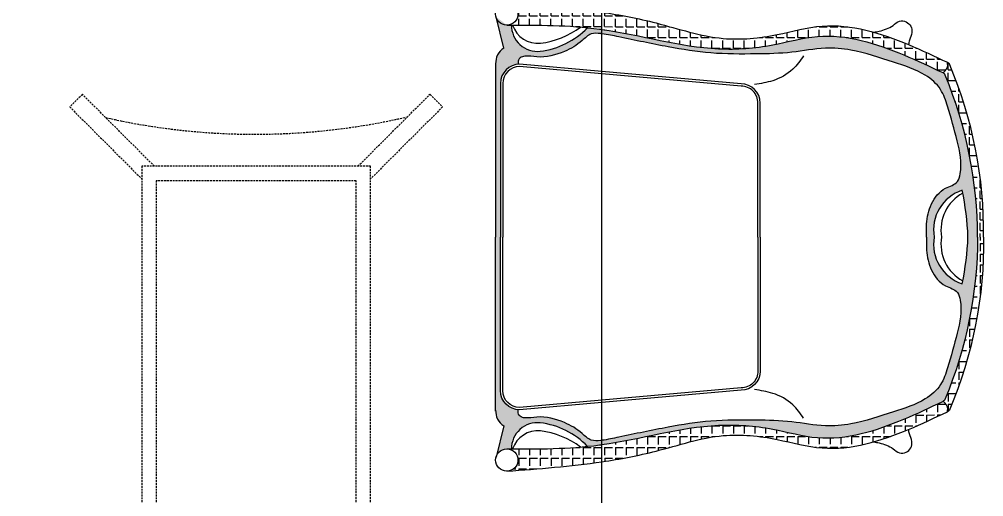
# Model space of a CAD drawing. Header units: millimetres. Extents: x -38686 to 870903, y -23218 to 232707.
# Drawn here: x 51188 to 52443, y 32032 to 32654 of the extents above; entities that cross this region are included whole.
import ezdxf

# ---------------------------------------------------------------- set-up
doc = ezdxf.new("R2010")
doc.units = ezdxf.units.MM
doc.header["$LTSCALE"] = 10
doc.linetypes.add('HIDDEN', pattern=[0.375, 0.25, -0.125])
doc.layers.add('40 - Detail Outline', color=142, linetype='Continuous')

msp = doc.modelspace()

# ---------------------------------------------------------------- hatches: boundary and pattern name
at = {"layer": '40 - Detail Outline'}
h = msp.add_hatch(dxfattribs=at)
h.set_pattern_fill('ANGLE', color=251, scale=2, angle=179.9651130379909, style=0)
h.set_pattern_definition([(359.9651130379909, (49930.92910877723, 44184.35485414556), (0.008506225646877159, 13.96999741031205), [10.16, -3.81]), (89.96511303799089, (49930.92910877723, 44184.35485414556), (-13.96999741031205, 0.008506225646878014), [10.16, -3.81])])
edge = h.paths.add_edge_path()
edge.add_spline(control_points=[(52395.62285079641, 32597.52080721898), (52378.99930611896, 32605.42863501655), (52327.95212312491, 32629.7118032878), (52250.30961999967, 32653.93594931114), (52170.99612916447, 32630.96325554033), (52096.91370455621, 32623.4391668962), (51982.80951362572, 32662.91588242007), (51887.55341299242, 32670.02250689719), (51822.19562220294, 32674.89855444383)], knot_values=[0, 0, 0, 0, 55.57493855244127, 170.6581907297028, 229.9725828134564, 300.4826457418972, 390.1771179857093, 586.2494907217956, 586.2494907217956, 586.2494907217956, 586.2494907217956], degree=3, periodic=0)
edge.add_arc((51822.19562220294, 32660.40362874472), 14.49492569908762, -89.68571477105621, 81.10710215138351, ccw=False)
edge.add_spline(control_points=[(51822.27513099485, 32645.90892111144), (51862.62938785137, 32646.0195976669), (51955.58048206745, 32646.26627951832), (52068.56338399171, 32610.27379994052), (52164.94513913587, 32617.1025361959), (52244.35224926966, 32640.64450265055), (52321.95812109747, 32616.19761198687), (52373.00861416082, 32591.93457131784), (52389.63323676423, 32584.0332980856)], knot_values=[0.07922927985265453, 0.07922927985265453, 0.07922927985265453, 0.07922927985265453, 120.7164058017806, 277.9546229029471, 348.4646858313879, 407.7790779151415, 522.862330092403, 578.4372686448443, 578.4372686448443, 578.4372686448443, 578.4372686448443], degree=3, periodic=0)
edge.add_arc((52387.13320079434, 32578.54979642394), 6.02652224126324, 22.014330042380493, 65.4908271633604, ccw=False)
edge.add_arc((51880.12890408031, 32368.55983126124), 554.7968831370591, 0.13825467493688848, 22.49299836187288, ccw=False)
edge.add_line((52434.92417204753, 32369.89855444383), (52442.70069650383, 32369.89855444383))
edge.add_arc((51883.63038807226, 32376.80967097371), 559.1130237273029, -0.7082430142066658, 22.9104727030311)
edge.add_arc((52393.12281482649, 32592.03730555733), 6.026522241263239, 23.7875035866688, 64.85730506100931)
h = msp.add_hatch(dxfattribs=at)
h.set_pattern_fill('ANGLE', color=251, scale=0.9999999999999999, angle=315.0057742412218, style=0)
h.set_pattern_definition([(135.0057742412217, (49930.92910877723, 43667.53187082176), (-4.938643077255358, -4.939638605756268), [5.079999999999999, -1.905]), (225.0057742412217, (49930.92910877723, 43667.53187082176), (4.939638605756268, -4.938643077255358), [5.079999999999985, -1.904999999999996])])
edge = h.paths.add_edge_path()
edge.add_spline(control_points=[(52389.63323676423, 32584.0332980856), (52373.00861416082, 32591.93457131784), (52321.95812109747, 32616.19761198687), (52244.35224926966, 32640.64450265055), (52164.94513913587, 32617.1025361959), (52068.56338399171, 32610.27379994052), (51989.63412004634, 32635.41795779326), (51932.47438950933, 32642.07137916288), (51927.29784851905, 32642.59325615219)], knot_values=[105.0844292920495, 105.0844292920495, 105.0844292920495, 105.0844292920495, 160.6593678444908, 275.7426200217523, 335.0570121055059, 405.5670750339468, 562.8052921351132, 578.4372686448443, 578.4372686448443, 578.4372686448443, 578.4372686448443], degree=3, periodic=0)
edge.add_arc((51853.5716103189, 32713.49671200463), 102.2881139280498, -82.61387558768541, -43.88188255787958, ccw=False)
edge.add_arc((51862.06154006722, 32645.5268975117), 33.79236440922599, -180.67446215000075, -82.07400242240328, ccw=False)
edge.add_spline(control_points=[(51828.27151693861, 32645.92467802147), (51826.24626369606, 32645.91981266848), (51824.2209429495, 32645.91425785709), (51822.19562220294, 32645.90870304564)], knot_values=[0, 0, 0, 0, 6.054602266362261, 6.054602266362261, 6.054602266362261, 6.054602266362261], degree=3, periodic=0)
edge.add_arc((51822.19562220294, 32660.40362874472), 14.49492569908795, -165.85159479413005, -89.68896241843743, ccw=False)
edge.add_line((51808.14038766918, 32656.86057169987), (51818.4863361337, 32615.81840661427))
edge.add_arc((51829.8375065884, 32596.75799608639), 22.1844161560028, 120.7753429025764, 179.9999999999953)
edge.add_line((51807.65309043243, 32596.75799608639), (51807.65309043243, 32369.89855444384))
edge.add_line((51807.65309043243, 32369.89855444383), (51813.91481507322, 32369.89855444383))
edge.add_line((51813.91481507319, 32369.89855444383), (51813.91481507319, 32569.95012318588))
edge.add_arc((51838.91481507319, 32569.95012318586), 25, 94.45566206672493, 180.0000000000084, ccw=False)
edge.add_spline(control_points=[(51836.97262470087, 32594.87456694209), (51836.82865508125, 32595.60221743233), (51836.54634212854, 32598.57188933093), (51838.91368540871, 32604.1146392941), (51848.97616767784, 32606.55085722789), (51868.13008582531, 32602.16168655479), (51895.14046150332, 32609.19985055331), (51917.40726569295, 32622.07367703177), (51930.6231783524, 32636.0457903038), (51948.63907147772, 32634.76531765562), (51981.30195777334, 32627.84174178443), (52029.11207386822, 32617.71305693053), (52088.5410806119, 32607.9515920152), (52142.47234132193, 32608.25597125441), (52192.39742656454, 32609.12183967932), (52233.13880637672, 32617.47866045848), (52278.51117420098, 32613.65798725384), (52321.22288418803, 32598.4683843549), (52362.86847428742, 32586.04353002138), (52388.10044162895, 32564.29472198357), (52398.30511346986, 32532.74480192075), (52408.57898707883, 32496.59351699279), (52415.56414770128, 32463.52572234395), (52409.13263980625, 32438.63881588445), (52388.62654725817, 32433.95269595466), (52373.20098907896, 32413.86191895498), (52368.09717945426, 32390.21410669255), (52368.21790551505, 32375.60372057386), (52368.39576725574, 32369.89855444383)], knot_values=[6.116398716070307, 6.116398716070307, 6.116398716070307, 6.116398716070307, 8.361879322874529, 15.14710156343813, 21.70593465715854, 37.28719549290656, 73.90115681464977, 100.8300547937611, 115.4967658238493, 127.8478693730218, 151.8150300337203, 217.5528774073948, 273.3203042800426, 332.324102307057, 378.9263592950092, 422.9210318561366, 456.2103039408476, 513.9520705068733, 558.5914081276043, 585.6679400784718, 609.4743050047157, 656.1614026022128, 699.3572473692446, 710.1406434848406, 727.717161254938, 755.1757758564427, 781.8952233652582, 798.9989312426957, 798.9989312426957, 798.9989312426957, 798.9989312426957], degree=3, periodic=0)
edge.add_line((52368.39576725574, 32369.89855444383), (52378.51688979898, 32369.89855444383))
edge.add_arc((52431.53737588099, 32379.45684708793), 53.87516034911917, 107.9142441804631, 190.2192605035152, ccw=False)
edge.add_line((52414.96574387111, 32430.72002993071), (52414.96574160375, 32430.72004092188))
edge.add_arc((52046.16368003038, 32354.63955375763), 376.5676581278282, 2.322333725219096, 11.656085062395277, ccw=False)
edge.add_line((52422.42205408463, 32369.89855444383), (52434.92417204753, 32369.89855444383))
edge.add_arc((51880.12890408031, 32368.55983126124), 554.7968831370592, 0.1382546749371208, 22.50351157763632)
edge.add_arc((52387.13320079434, 32578.54979642394), 6.026522241263239, 22.98217989730148, 64.4533312460828)
h = msp.add_hatch(dxfattribs=at)
h.set_pattern_fill('ANGLE', color=251, scale=0.9999999999999999, angle=315.0057742412218, style=0)
h.set_pattern_definition([(224.9942257587783, (49930.92910877723, 21072.26523806585), (-4.938643077255358, 4.939638605756268), [5.079999999999999, -1.905]), (134.9942257587783, (49930.92910877723, 21072.26523806585), (4.939638605756268, 4.938643077255358), [5.079999999999999, -1.905])])
edge = h.paths.add_edge_path()
edge.add_spline(control_points=[(52389.63323676423, 32155.76381080203), (52373.00861416082, 32147.86253756978), (52321.95812109747, 32123.59949690076), (52244.35224926966, 32099.15260623708), (52164.94513913587, 32122.69457269173), (52068.56338399171, 32129.52330894714), (51989.63412004634, 32104.37915109437), (51932.47438950933, 32097.72572972478), (51927.29784851905, 32097.20385273544)], knot_values=[105.0844292920495, 105.0844292920495, 105.0844292920495, 105.0844292920495, 160.6593678444908, 275.7426200217523, 335.0570121055059, 405.5670750339468, 562.8052921351132, 578.4372686448443, 578.4372686448443, 578.4372686448443, 578.4372686448443], degree=3, periodic=0)
edge.add_arc((51853.5716103189, 32026.30039688303), 102.2881139280498, 403.8818825578796, 442.6138755876854)
edge.add_arc((51862.06154006722, 32094.27021137591), 33.79236440922599, 442.0740024224033, 540.6744621500007)
edge.add_spline(control_points=[(51828.27151693861, 32093.87243086614), (51826.24626369606, 32093.87729621915), (51824.2209429495, 32093.88285103057), (51822.19562220294, 32093.88840584198)], knot_values=[0, 0, 0, 0, 6.054602266362261, 6.054602266362261, 6.054602266362261, 6.054602266362261], degree=3, periodic=0)
edge.add_arc((51822.19562220294, 32079.39348014291), 14.49492569908795, 449.6889624184374, 525.85159479413)
edge.add_line((51808.14038766918, 32082.93653718779), (51818.4863361337, 32123.97870227339))
edge.add_arc((51829.8375065884, 32143.03911280124), 22.1844161560028, 180.0000000000047, 239.2246570974236, ccw=False)
edge.add_line((51807.65309043243, 32143.03911280124), (51807.65309043243, 32369.89855444379))
edge.add_line((51807.65309043243, 32369.8985544438), (51813.91481507322, 32369.8985544438))
edge.add_line((51813.91481507319, 32369.89855444383), (51813.91481507319, 32169.84698570177))
edge.add_arc((51838.91481507319, 32169.84698570177), 25, 179.9999999999916, 265.5443379332751)
edge.add_spline(control_points=[(51836.97262470087, 32144.92254194553), (51836.82865508125, 32144.19489145533), (51836.54634212854, 32141.22521955672), (51838.91368540871, 32135.68246959352), (51848.97616767784, 32133.24625165974), (51868.13008582531, 32137.63542233283), (51895.14046150332, 32130.59725833435), (51917.40726569295, 32117.72343185586), (51930.6231783524, 32103.75131858386), (51948.63907147772, 32105.031791232), (51981.30195777334, 32111.95536710319), (52029.11207386822, 32122.0840519571), (52088.5410806119, 32131.84551687246), (52142.47234132193, 32131.54113763322), (52192.39742656454, 32130.67526920834), (52233.13880637672, 32122.31844842918), (52278.51117420098, 32126.13912163382), (52321.22288418803, 32141.32872453272), (52362.86847428742, 32153.75357886628), (52388.10044162895, 32175.50238690409), (52398.30511346986, 32207.05230696687), (52408.57898707883, 32243.20359189482), (52415.56414770128, 32276.27138654368), (52409.13263980625, 32301.15829300317), (52388.62654725817, 32305.844412933), (52373.20098907896, 32325.93518993268), (52368.09717945426, 32349.58300219506), (52368.21790551505, 32364.19338831376), (52368.39576725574, 32369.89855444383)], knot_values=[6.116398716070307, 6.116398716070307, 6.116398716070307, 6.116398716070307, 8.361879322874529, 15.14710156343813, 21.70593465715854, 37.28719549290656, 73.90115681464977, 100.8300547937611, 115.4967658238493, 127.8478693730218, 151.8150300337203, 217.5528774073948, 273.3203042800426, 332.324102307057, 378.9263592950092, 422.9210318561366, 456.2103039408476, 513.9520705068733, 558.5914081276043, 585.6679400784718, 609.4743050047157, 656.1614026022128, 699.3572473692446, 710.1406434848406, 727.717161254938, 755.1757758564427, 781.8952233652582, 798.9989312426957, 798.9989312426957, 798.9989312426957, 798.9989312426957], degree=3, periodic=0)
edge.add_line((52368.39576725574, 32369.89855444383), (52378.51688979898, 32369.89855444383))
edge.add_arc((52431.53737588099, 32360.34026179973), 53.87516034911917, 169.7807394964848, 252.0857558195369)
edge.add_line((52414.96574387111, 32309.07707895692), (52414.96574160375, 32309.07706796575))
edge.add_arc((52046.16368003038, 32385.15755513003), 376.5676581278282, 348.3439149376047, 357.6776662747809)
edge.add_line((52422.42205408463, 32369.89855444383), (52434.92417204753, 32369.89855444383))
edge.add_arc((51880.12890408031, 32371.23727762642), 554.7968831370592, 337.49648842236365, 359.8617453250629, ccw=False)
edge.add_arc((52387.13320079434, 32161.24731246371), 6.026522241263239, 295.5466687539172, 337.0178201026985, ccw=False)
h = msp.add_hatch(dxfattribs=at)
h.set_pattern_fill('ANGLE', color=251, scale=2, angle=179.9651130379909, style=0)
h.set_pattern_definition([(0.03488696200908617, (49930.92910877723, 20555.44225474209), (0.008506225646878869, -13.96999741031205), [10.16, -3.81]), (270.0348869620091, (49930.92910877723, 20555.44225474209), (-13.96999741031205, -0.008506225646879724), [10.16, -3.81])])
edge = h.paths.add_edge_path()
edge.add_spline(control_points=[(52395.62285079641, 32142.27630166865), (52378.99930611896, 32134.36847387111), (52327.95212312491, 32110.08530559983), (52250.30961999967, 32085.86115957649), (52170.99612916447, 32108.83385334733), (52096.91370455621, 32116.35794199146), (51982.80951362572, 32076.88122646756), (51887.55341299242, 32069.77460199043), (51822.19562220294, 32064.89855444383)], knot_values=[0, 0, 0, 0, 55.57493855244127, 170.6581907297028, 229.9725828134564, 300.4826457418972, 390.1771179857093, 586.2494907217956, 586.2494907217956, 586.2494907217956, 586.2494907217956], degree=3, periodic=0)
edge.add_arc((51822.19562220294, 32079.39348014291), 14.49492569908762, 278.8928978486165, 449.6857147710562)
edge.add_spline(control_points=[(51822.27513099485, 32093.88818777619), (51862.62938785137, 32093.77751122073), (51955.58048206745, 32093.53082936931), (52068.56338399171, 32129.52330894714), (52164.94513913587, 32122.69457269173), (52244.35224926966, 32099.15260623708), (52321.95812109747, 32123.59949690076), (52373.00861416082, 32147.86253756978), (52389.63323676423, 32155.76381080203)], knot_values=[0.07922927985265453, 0.07922927985265453, 0.07922927985265453, 0.07922927985265453, 120.7164058017806, 277.9546229029471, 348.4646858313879, 407.7790779151415, 522.862330092403, 578.4372686448443, 578.4372686448443, 578.4372686448443, 578.4372686448443], degree=3, periodic=0)
edge.add_arc((52387.13320079434, 32161.24731246371), 6.02652224126324, 294.5091728366396, 337.9856699576195)
edge.add_arc((51880.12890408031, 32371.23727762642), 554.7968831370591, 337.5070016381271, 359.8617453250631)
edge.add_line((52434.92417204753, 32369.89855444383), (52442.70069650383, 32369.89855444383))
edge.add_arc((51883.63038807226, 32362.98743791395), 559.1130237273029, 337.0895272969689, 360.7082430142067, ccw=False)
edge.add_arc((52393.12281482649, 32147.75980333033), 6.026522241263239, 295.1426949389907, 336.2124964133312, ccw=False)

# ---------------------------------------------------------------- linework, layer by layer
at = {"layer": '40 - Detail Outline', "color": 251}
for p, q in [((51818.4863361337, 32615.81840661428), (51808.14038766918, 32656.86057169987)), ((51807.65309043243, 32596.75799608639), (51807.65309043243, 32369.89855444383)), ((51807.65309043243, 32143.03911280124), (51807.65309043243, 32369.89855444383)), ((51818.4863361337, 32123.97870227338), (51808.14038766918, 32082.93653718779))]:
    msp.add_line(p, q, dxfattribs=at)
at = {"layer": '40 - Detail Outline', "color": 252, "linetype": 'HIDDEN'}
for p, q in [((51269.78611477974, 32555.79636412426), (51253.36790156417, 32539.37815090871)), ((51363.53611477974, 32462.04636412426), (51269.78611477974, 32555.79636412426)), ((51628.46207778322, 32462.04636412426), (51722.21207778322, 32555.79636412426)), ((51722.21207778322, 32555.79636412426), (51738.63029099879, 32539.37815090871)), ((51253.36790156417, 32539.37815090871), (51347.11790156417, 32445.62815090871)), ((51738.63029099879, 32539.37815090871), (51644.88029099879, 32445.62815090871))]:
    msp.add_line(p, q, dxfattribs=at)
at = {"layer": '40 - Detail Outline', "color": 0}
msp.add_lwpolyline([(51945.99909628148, 32793.61212357094), (51045.99909628148, 32793.61212357094), (51045.99909628148, 31269.61212357095), (51945.99909628148, 31269.61212357095)], close=True, dxfattribs=at)
at = {"layer": '40 - Detail Outline', "color": 251}
for points in [[(51945.99909628148, 32585.46874360677), (51838.91481507319, 32594.95012318586, 0.414213562373095), (51813.91481507319, 32569.95012318586), (51813.91481507319, 32369.89855444383)], [(51945.99909628148, 32582.46340406481), (51838.85541507715, 32591.95004299575, 0.4134229706990341), (51816.91481507316, 32569.95012318586), (51816.91481507316, 32369.89855444383)], [(51945.96877056605, 32154.32568020315), (51838.91481507319, 32144.84698570177, -0.414213562373095), (51813.91481507319, 32169.84698570177), (51813.91481507319, 32369.89855444383)], [(51945.99909628148, 32157.33370482282), (51838.85541507715, 32147.84706589191, -0.4134229706990341), (51816.91481507316, 32169.84698570177), (51816.91481507316, 32369.89855444383)]]:
    msp.add_lwpolyline(points, format="xyb", dxfattribs=at)
at = {"layer": '40 - Detail Outline', "color": 0}
for points in [[(52442.70069650386, 32369.89855444383, 0.1033382007963621), (52398.70994413903, 32594.2962779718, 0.1920108389352562), (52395.62285079478, 32597.52080721974)], [(52152.10127776669, 32369.89855444383), (52152.10127776669, 32544.43372421934, 0.4142135623730944), (52127.10127776669, 32569.43372421934), (51945.99909628148, 32585.46874360677)], [(52434.92417204753, 32369.89855444383, 0.09785149477151923), (52392.72033010685, 32580.80876883844, 0.1920108389352562), (52389.6332367626, 32584.03329808636)], [(52152.10127776669, 32369.89855444383), (52152.10127776669, 32195.36338466828, -0.4142135623730944), (52127.10127776669, 32170.36338466828), (51945.96877056605, 32154.32568020315)], [(52434.92417204753, 32369.89855444383, -0.09785149477151923), (52392.72033010685, 32158.98834004918, -0.1920108389352562), (52389.6332367626, 32155.7638108013)], [(52442.70069650386, 32369.89855444383, -0.1033382007963621), (52398.70994413903, 32145.50083091581, -0.1920108389352562), (52395.62285079478, 32142.27630166792)]]:
    msp.add_lwpolyline(points, format="xyb", dxfattribs=at)
at = {"layer": '40 - Detail Outline', "color": 252}
for points in [[(52149.10127776669, 32369.89855444383), (52149.10127776669, 32544.43372421934, 0.4150045962609988), (52127.04187777068, 32566.43364402921), (51945.99909628148, 32582.46340406481)], [(52149.10127776669, 32369.89855444383), (52149.10127776669, 32195.36338466828, -0.4150045962609988), (52127.04187777068, 32173.36346485842), (51945.99909628148, 32157.33370482282)]]:
    msp.add_lwpolyline(points, format="xyb", dxfattribs=at)
at = {"layer": '40 - Detail Outline', "color": 252, "linetype": 'HIDDEN'}
for points in [[(51644.88029099879, 32462.04636412426), (51347.11790156417, 32462.04636412426), (51347.11790156417, 31601.17788301763), (51644.88029099879, 31601.17788301763)], [(51626.13029099879, 32443.29636412426), (51365.86790156417, 32443.29636412426), (51365.86790156417, 31619.92788301763), (51626.13029099879, 31619.92788301763)]]:
    msp.add_lwpolyline(points, close=True, dxfattribs=at)
at = {"layer": '40 - Detail Outline', "color": 251}
for centre in [(51822.19562220294, 32660.40362874472), (51822.19562220294, 32079.39348014291)]:
    msp.add_circle(centre, 14.49492569908762, dxfattribs=at)
for centre, radius, start, end in [((51862.06154006722, 32645.5268975117), 33.79236440922593, 179.3206751178495, 276.3135819940168), ((51862.94202653313, 32657.29815854072), 35.15513117218022, 198.8644170668885, 275.2531953850525), ((51853.5716103189, 32713.49671200463), 102.2881139280501, 276.8534551603606, 316.1268355006953), ((51851.33721299272, 32733.51266465835), 112.205460620664, 277.5915659812887, 306.6091244828556), ((51829.8375065884, 32596.75799608639), 22.18441615600315, 120.775342902408, 183.7542439934696), ((51829.8375065884, 32143.03911280124), 22.18441615600315, 176.2457560065304, 239.224657097592), ((51862.06154006722, 32094.27021137591), 33.79236440922593, 83.68641800598321, 180.6793248821505), ((51853.5716103189, 32026.30039688303), 102.2881139280501, 43.87316449930468, 83.14654483963942), ((51862.94202653313, 32082.49895034689), 35.15513117218022, 84.74680461494744, 161.1355829331115), ((51851.33721299272, 32006.28444422928), 112.205460620664, 53.39087551714436, 82.40843401871123)]:
    msp.add_arc(centre, radius, start, end, dxfattribs=at)
at = {"layer": '40 - Detail Outline', "color": 0}
for centre, radius, start, end in [((52384.42363834748, 32594.42051427324), 11.62042063755885, 296.6355696862596, 15.47375607589677), ((52431.53737588099, 32379.45684708793), 53.87516034911891, 107.9142441807058, 190.2192605040489), ((52046.16368003038, 32354.63955375763), 376.5676581278274, 2.322333725434513, 11.65608506257521), ((52431.53737588099, 32360.34026179973), 53.87516034911891, 169.7807394959511, 252.0857558192942), ((52046.16368003038, 32385.15755513003), 376.5676581278274, 348.3439149374248, 357.6776662745655), ((52384.42363834748, 32145.37659461439), 11.62042063755885, 344.5262439241032, 63.3644303137404)]:
    msp.add_arc(centre, radius, start, end, dxfattribs=at)
at = {"layer": '40 - Detail Outline', "color": 252, "linetype": 'HIDDEN'}
msp.add_arc((51494.32013212593, 33385.67527898926), 881.891251851011, 257.2813296705859, 283.0086753039827, dxfattribs=at)
at = {"layer": '40 - Detail Outline', "color": 252}
for centre, start, end in [((52441.12688820416, 32379.45684708793), 118.1369059054343, 190.2192605040489), ((52441.12688820416, 32360.34026179973), 169.7807394959511, 241.8630940945657)]:
    msp.add_arc(centre, 53.87516034911891, start, end, dxfattribs=at)
at = {"layer": '40 - Detail Outline', "color": 0}
for points, knots in [([(51945.99909628148, 32662.68683837355), (51969.68137307619, 32659.2001528295), (52022.60290235587, 32649.14853282652), (52096.91370455621, 32623.4391668962), (52170.99612916447, 32630.96325554033), (52250.30961999967, 32653.93594931114), (52327.95212312491, 32629.7118032878), (52378.99930611896, 32605.42863501655), (52395.62285079641, 32597.52080721898)], [124.2501732526658, 124.2501732526658, 124.2501732526658, 124.2501732526658, 196.0723727360864, 285.7668449798984, 356.2769079083392, 415.5912999920928, 530.6745521693543, 586.2494907217956, 586.2494907217956, 586.2494907217956, 586.2494907217956]), ([(52299.81266531424, 32636.6940426326), (52302.18474226297, 32637.09285613816), (52310.94904028223, 32638.78901808134), (52322.73596634832, 32642.72857299399), (52332.32213176889, 32652.26618298355), (52342.23173646844, 32651.04132519792), (52348.96065027962, 32644.9626736646), (52350.0894251896, 32635.31262077092), (52346.39561213867, 32627.77697425878), (52345.31522279087, 32622.51857960574), (52345.04130868954, 32620.58138541459)], [15.57215575697678, 15.57215575697678, 15.57215575697678, 15.57215575697678, 22.78506500377564, 42.30876213732492, 52.17407135266539, 61.01127190080764, 69.21113896144247, 77.68252143640107, 88.00497117389976, 93.89296952438121, 93.89296952438121, 93.89296952438121, 93.89296952438121]), ([(51945.99909628148, 32640.33533188172), (51996.79844468163, 32633.14163481224), (52069.64748775717, 32610.35060969226), (52164.94513913587, 32617.1025361959), (52244.35224926966, 32640.64450265055), (52321.95812109747, 32616.19761198687), (52373.00861416082, 32591.93457131784), (52389.63323676423, 32584.0332980856)], [123.9452920498712, 123.9452920498712, 123.9452920498712, 123.9452920498712, 277.9546229029471, 348.4646858313879, 407.7790779151415, 522.862330092403, 578.4372686448443, 578.4372686448443, 578.4372686448443, 578.4372686448443]), ([(52368.39576725574, 32369.89855444383), (52368.21790551505, 32375.60372057386), (52368.09717945426, 32390.21410669255), (52373.20098907896, 32413.86191895498), (52388.62654725817, 32433.95269595466), (52409.13263980625, 32438.63881588445), (52415.56414770128, 32463.52572234395), (52408.57898707883, 32496.59351699279), (52398.30511346986, 32532.74480192075), (52388.10044162895, 32564.29472198353), (52362.86847428742, 32586.04353002134), (52321.22288418803, 32598.4683843549), (52278.51117420098, 32613.65798725384), (52233.13880637672, 32617.47866045848), (52192.39742656454, 32609.12183967932), (52142.47234132193, 32608.25597125441), (52088.5410806119, 32607.9515920152), (52029.11207386822, 32617.71305693053), (51981.81801161461, 32627.73241457184), (51953.59733978059, 32633.71431097046), (51945.99909628148, 32634.68231922613)], [6.116398716070259, 6.116398716070259, 6.116398716070259, 6.116398716070259, 23.22010659350781, 49.93955410232333, 77.39816870382793, 94.97468647392543, 105.7580825895213, 148.9539273565533, 195.6410249540504, 219.4473898802942, 246.5239218311617, 291.1632594518927, 348.9050260179184, 382.1942981026294, 426.1889706637568, 472.7912276517089, 531.7950256787234, 587.5624525513712, 653.3002999250457, 675.6972571441818, 675.6972571441818, 675.6972571441818, 675.6972571441818]), ([(52368.39576725574, 32369.89855444383), (52368.21790551505, 32364.19338831379), (52368.09717945426, 32349.58300219506), (52373.20098907896, 32325.93518993268), (52388.62654725817, 32305.844412933), (52409.13263980625, 32301.15829300317), (52415.56414770128, 32276.27138654368), (52408.57898707883, 32243.20359189482), (52398.30511346986, 32207.05230696687), (52388.10044162895, 32175.50238690409), (52362.86847428742, 32153.75357886628), (52321.22288418803, 32141.32872453272), (52278.51117420098, 32126.13912163382), (52233.13880637672, 32122.31844842918), (52192.39742656454, 32130.67526920834), (52142.47234132193, 32131.54113763322), (52088.5410806119, 32131.84551687246), (52029.11207386822, 32122.0840519571), (51981.81801161461, 32112.06469431579), (51953.59733978059, 32106.08279791716), (51945.99909628148, 32105.1147896615)], [6.116398716070259, 6.116398716070259, 6.116398716070259, 6.116398716070259, 23.22010659350781, 49.93955410232333, 77.39816870382793, 94.97468647392543, 105.7580825895213, 148.9539273565533, 195.6410249540504, 219.4473898802942, 246.5239218311617, 291.1632594518927, 348.9050260179184, 382.1942981026294, 426.1889706637568, 472.7912276517089, 531.7950256787234, 587.5624525513712, 653.3002999250457, 675.6972571441818, 675.6972571441818, 675.6972571441818, 675.6972571441818]), ([(51945.99909628148, 32099.46177700589), (51996.79844468163, 32106.65547407539), (52069.64748775717, 32129.44649919537), (52164.94513913587, 32122.69457269173), (52244.35224926966, 32099.15260623708), (52321.95812109747, 32123.59949690076), (52373.00861416082, 32147.86253756978), (52389.63323676423, 32155.76381080203)], [123.9452920498712, 123.9452920498712, 123.9452920498712, 123.9452920498712, 277.9546229029471, 348.4646858313879, 407.7790779151415, 522.862330092403, 578.4372686448443, 578.4372686448443, 578.4372686448443, 578.4372686448443]), ([(51945.99909628148, 32077.11027051406), (51969.68137307619, 32080.59695605811), (52022.60290235587, 32090.64857606114), (52096.91370455621, 32116.35794199146), (52170.99612916447, 32108.83385334733), (52250.30961999967, 32085.86115957649), (52327.95212312491, 32110.08530559983), (52378.99930611896, 32134.36847387111), (52395.62285079641, 32142.27630166865)], [124.2501732526658, 124.2501732526658, 124.2501732526658, 124.2501732526658, 196.0723727360864, 285.7668449798984, 356.2769079083392, 415.5912999920928, 530.6745521693543, 586.2494907217956, 586.2494907217956, 586.2494907217956, 586.2494907217956]), ([(52299.81266531424, 32103.10306625506), (52302.18474226297, 32102.70425274946), (52310.94904028223, 32101.00809080629), (52322.73596634832, 32097.06853589364), (52332.32213176889, 32087.53092590406), (52342.23173646844, 32088.75578368974), (52348.96065027962, 32094.83443522306), (52350.0894251896, 32104.48448811669), (52346.39561213867, 32112.02013462885), (52345.31522279087, 32117.27852928191), (52345.04130868954, 32119.21572347304)], [15.57215575697678, 15.57215575697678, 15.57215575697678, 15.57215575697678, 22.78506500377564, 42.30876213732492, 52.17407135266539, 61.01127190080764, 69.21113896144247, 77.68252143640107, 88.00497117389976, 93.89296952438121, 93.89296952438121, 93.89296952438121, 93.89296952438121])]:
    msp.add_open_spline(points, degree=3, knots=knots, dxfattribs=at)
at = {"layer": '40 - Detail Outline', "color": 251}
for points, knots in [([(51822.19562220294, 32645.90870304564), (51862.57638222046, 32646.01945464256), (51904.03723470625, 32646.13316859003), (51944.93406134786, 32640.48615150682), (51945.99909628148, 32640.33533188172)], [0, 0, 0, 0, 120.7164058017806, 123.9452920498712, 123.9452920498712, 123.9452920498712, 123.9452920498712]), ([(51945.99909628148, 32634.68231922613), (51945.46639945236, 32634.75018424367), (51940.72495196125, 32635.32781064471), (51930.6231783524, 32636.0457903038), (51917.40726569295, 32622.07367703177), (51895.14046150332, 32609.19985055331), (51868.13008582531, 32602.16168655479), (51848.97616767784, 32606.55085722789), (51838.91368540871, 32604.1146392941), (51836.54634212854, 32598.57188933093), (51836.82865508125, 32595.60221743233), (51836.97262470087, 32594.87456694209)], [675.6972571441818, 675.6972571441818, 675.6972571441818, 675.6972571441818, 677.2674605857442, 689.6185641349167, 704.2852751650049, 731.2141731441162, 767.8281344658594, 783.4093953016074, 789.9682283953279, 796.7534506358915, 798.9989312426957, 798.9989312426957, 798.9989312426957, 798.9989312426957]), ([(51945.99909628148, 32105.1147896615), (51945.46639945236, 32105.04692464394), (51940.72495196125, 32104.46929824292), (51930.6231783524, 32103.75131858386), (51917.40726569295, 32117.72343185586), (51895.14046150332, 32130.59725833435), (51868.13008582531, 32137.63542233283), (51848.97616767784, 32133.24625165974), (51838.91368540871, 32135.68246959352), (51836.54634212854, 32141.22521955672), (51836.82865508125, 32144.19489145533), (51836.97262470087, 32144.92254194553)], [675.6972571441818, 675.6972571441818, 675.6972571441818, 675.6972571441818, 677.2674605857442, 689.6185641349167, 704.2852751650049, 731.2141731441162, 767.8281344658594, 783.4093953016074, 789.9682283953279, 796.7534506358915, 798.9989312426957, 798.9989312426957, 798.9989312426957, 798.9989312426957]), ([(51822.19562220294, 32093.88840584198), (51862.57638222046, 32093.77765424507), (51904.03723470625, 32093.6639402976), (51944.93406134786, 32099.31095738081), (51945.99909628148, 32099.46177700589)], [0, 0, 0, 0, 120.7164058017806, 123.9452920498712, 123.9452920498712, 123.9452920498712, 123.9452920498712])]:
    msp.add_open_spline(points, degree=3, knots=knots, dxfattribs=at)
at = {"layer": '40 - Detail Outline', "color": 252}
for points in [[(52208.56348512578, 32605.9962801129), (52194.38609507668, 32588.44690271192), (52168.26984146499, 32573.5113549887), (52144.57893638819, 32568.61335088616)], [(52208.56348512578, 32133.80082877473), (52194.38609507668, 32151.35020617574), (52168.26984146499, 32166.28575389896), (52144.57893638819, 32171.18375800147)]]:
    msp.add_spline(points, degree=3, dxfattribs=at)
at = {"layer": '40 - Detail Outline', "color": 251}
msp.add_open_spline([(51822.19562220294, 32064.89855444383), (51863.61255777464, 32067.98848365721), (51905.02949334637, 32071.0784128706), (51945.99909628148, 32077.11027051406)], degree=3, dxfattribs=at)

doc.saveas('drawing.dxf')
